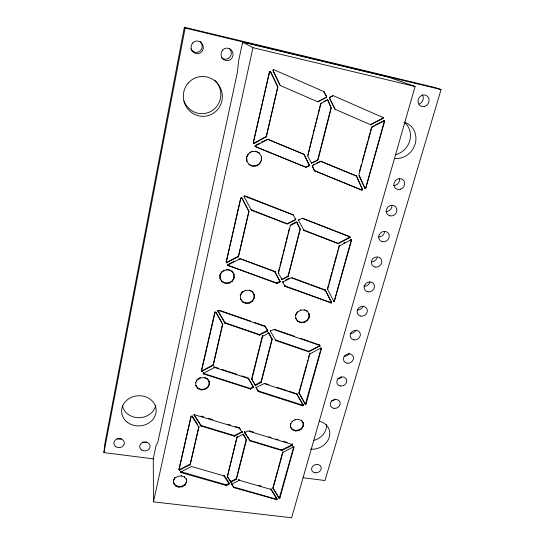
<?xml version="1.0" encoding="UTF-8"?>
<svg xmlns="http://www.w3.org/2000/svg" width="545" height="545" viewBox="0 0 545 545"><rect width="100%" height="100%" fill="white"/><g stroke="black" fill="none" stroke-linecap="round" stroke-linejoin="round"><path stroke-width="0.82" d="M298.953 219.833C297.27 220.984 300.452 219.035 302.141 218.313L349.733 236.843L350.054 237.47L338.22 243.683L304.185 230.576L303.674 229.983L338.2 243.363L349.767 237.123L349.447 236.496L302.72 218.3M293.762 446.702L279.415 497.653L278.761 497.483L272.909 487.864L275.15 479.559M293.939 447.5L293.176 447.023L282.896 452.445L273.072 488.334L279.088 498.273L279.912 497.939L293.939 447.5L293.66 446.519M370.675 124.751L370.348 124.56L382.433 118.401L382.461 117.243L383.019 117.597L382.774 118.592L370.675 124.751L335.066 109.252L329.48 98.12L335.066 109.252M198.843 426.456L190.123 464.776L179.394 470.131L179.033 468.993L190.893 416.857M190.123 464.776L198.898 427.205L191.751 416.169L191.138 416.598L179.073 469.831M298.919 392.768L304.859 403.436L305.541 403.627L321.189 348.017M321.421 348.493L320.623 348.187L309.853 353.937L299.13 393.122L305.234 404.145L306.092 403.797L321.414 348.732L321.087 347.812M222.769 324.432L215.922 312.408L215.173 312.176L201.596 370.655L201.929 371.227L213.265 365.348L222.769 324.432L215.834 311.958L215.922 312.408M333.806 301.29L333.377 300.677L334.453 300.499L351.212 240.216L350.919 239.575L350.401 239.602L351.491 240.563L334.337 301.331L333.629 301.099L327.409 288.986L328.485 284.565M227.347 476.834L237.13 436.674L227.354 476.671L230.876 482.134L236.448 479.246L246.469 440.006L243.077 434.338L237.245 437.26M240.515 198.809L226.189 261.777L226.529 262.418L238.41 256.184L248.847 211.242L241.667 197.59L248.99 211.562L238.54 256.559L226.638 262.799L226.291 262.159L240.835 198.278L241.796 197.89M268.883 333.397L268.522 332.736L272.146 339.508L261.184 382.406L255.346 385.458L251.627 378.87L262.22 336.633M268.685 333.199L262.574 336.292L251.81 379.736M364.666 187.936L365.109 188.25L365.79 187.773L384.232 121.406L383.939 120.69L384.579 121.596L365.709 188.488L364.666 187.936L358.985 175.647M253.684 143.178L266.192 136.536L277.718 86.887L270.599 71.79L277.916 87.037L266.362 136.754L254.399 143.383L253.459 143.001L253.841 143.403M251.613 379.048L255.21 384.933L261.041 381.881L271.975 339.031L268.726 332.927M278.304 272.486L278.529 273.263L278.304 272.486L279.531 267.595M278.468 273.072L290.356 225.548L296.773 222.265L300.288 229.309L288.264 276.397L281.997 279.585L278.352 272.868M242.109 432.185L239.323 428.261L194.388 414.711L194.211 415.372L201.125 426.054L234.377 436.15L242.109 432.185L241.925 431.224L241.708 431.926L234.268 435.564L201.064 425.481L194.081 414.575L194.136 415.14M281.799 279.381L281.615 278.979L282.405 279.19L288.067 276.002L300.077 228.968L296.773 222.156M327.15 99.769L327.94 100.28L331.292 107.93L318.028 159.869L311.583 163.323L307.68 155.931L320.971 103.53L327.416 99.933L323.941 101.384M218.027 311.304L217.939 310.337L218.027 311.304L224.935 323.117L259.604 335.012L267.595 331.013L267.486 329.929L264.972 326.183M267.711 330.815L267.486 329.929M311.379 163.214C310.561 162.798 317.101 161.354 317.783 159.624L331.019 107.76L327.94 100.28M350.687 239.95L339.378 246.054L327.654 289.395L327.361 288.809M251.265 210.152L250.986 209.675L287.079 223.729L295.267 219.655L295.526 218.811L295.792 219.608L287.276 224.063L251.443 210.261L244.071 196.636L244.283 195.839L244.071 196.636M317.776 101.813L326.346 97.139L326.421 96.376L323.505 91.403L323.934 91.662L326.687 96.533L326.612 97.296L317.776 101.813L280.3 85.504L273.113 70.659L273.644 69.671L273.161 69.665L272.922 70.543L279.633 84.461M153.71 458.897L103.931 452.609L104.81 443.971L184.36 27.25L435.005 87.527L441.069 89.55L324.99 480.52L303.054 477.747M244.8 432.941L244.63 431.994L244.8 432.941L250.087 440.919L281.765 450.531L292.243 445.354C293.142 444.543 291.371 443.269 292.529 444.788M244.732 432.764L247.927 430.904L292.222 444.495M270.272 331.04C270.947 329.671 270.313 332.648 270.334 331.237L275.893 340.584L308.708 351.811L319.983 345.952L319.67 345.387L273.781 329.521L270.742 330.958M229.077 483.919L223.975 475.874L191.479 466.5L180.681 472.065L181.035 472.57L226.073 485.425C232.804 484.805 225.759 478.823 224.595 476.132M329.752 98.284L330.038 97.385L333.118 95.613L382.801 117.427M253.459 387.386L248.125 377.93L253.48 387.188L250.557 389.001L203.605 373.938L203.251 373.38L214.553 367.487L248.425 378.537M228.3 264.781L227.871 264.816L228.239 265.435L276.669 283.005L279.96 281.322L274.666 271.369L239.725 258.562L274.844 271.764L280.137 281.731L276.846 283.414L227.994 265.463L228.3 264.781L239.855 258.943M309.233 165.333L303.858 154.194L267.534 139.207L304.083 154.433L309.444 165.115L309.349 165.803L306.004 167.376L255.591 146.796L255.06 145.869L255.435 146.571L305.779 167.117L309.471 165.585M103.931 452.609L185.123 28.04L184.36 27.25M153.479 501.856L252.962 47.674L242.641 42.122L238.601 60.945L237.436 72.09L157.805 442.377L156.142 445.245L153.261 458.665L153.479 501.856L291.616 517.75L415.086 86.492L389.403 77.383L242.641 42.122L242.784 43.804M201.725 371.097L201.527 370.137L214.853 311.89L214.941 312.34M253.616 143.226L253.336 142.456L269.38 71.954M253.336 142.749L269.564 72.076L270.279 71.552L269.707 71.783M201.65 370.58L202.372 370.675L213.184 364.843L222.619 323.601M279.939 265.96L281.166 261.075M281.574 259.44L282.8 254.556M283.209 252.921L284.435 248.036M284.844 246.401L286.071 241.51M286.479 239.882L287.706 234.99M288.114 233.362L289.341 228.471M312.748 135.14L307.87 155.747M313.157 133.511L314.383 128.62M314.792 126.992L316.011 122.1M316.42 120.472L317.646 115.581M318.055 113.953L319.281 109.068M319.69 107.433L320.508 104.177M227.251 476.207L230.773 481.507L236.244 478.81L246.299 439.1L246.469 440.006M275.593 477.931L277.821 469.783M278.27 468.148L280.048 461.635M280.498 460L282.726 451.853L282.896 452.445M301.835 381.991L298.933 392.591L299.171 393.463M302.277 380.362L306.74 364.053M307.189 362.418L307.857 359.972M308.307 358.344L309.417 354.264M328.928 282.944L331.803 272.418M332.246 270.797L334.017 264.325M334.46 262.704L336.674 254.604M337.117 252.989L337.784 250.557M338.227 248.936L339.113 245.7M359.489 171.205L360.156 168.766M360.599 167.131L361.274 164.692M362.159 161.429L363.944 154.909M364.394 153.281L365.061 150.836M365.504 149.207L366.172 146.762M366.621 145.133L367.732 141.06M368.182 139.431L369.96 132.912M370.409 131.284L371.077 128.838M384.491 121.058L383.748 120.901L371.847 127.407L358.896 174.734L365.15 188.434M314.295 170.558L361.676 189.939L362.445 189.66L356.314 175.878L320.889 161.225L320.371 161.252L356.614 176.144L362.752 189.939L361.982 190.225L314.533 170.817L312.224 165.66L320.623 161.504M325.202 289.933L331.551 302.182L331.326 302.897L285.226 286.452L284.749 285.791L330.536 302.543L331.271 302.271L325.202 289.933L310.82 284.626M257.969 390.826L302.673 405.112L302.877 404.458L296.705 393.749L303.136 405.228L302.352 405.725L258.398 391.576L255.98 387.277L258.228 391.487M277.01 499.52L270.94 489.43L239.255 480.281L231.645 484.253L233.873 487.652L276.833 499.69L276.867 498.457L271.056 488.988M314.533 170.817L312.414 166.532L312.707 165.694M282.726 281.84L282.909 282.242M296.902 394.28L264.087 383.605L256.429 387.359L256.184 388.054M255.217 146.094L267.704 139.425M253.316 386.861L250.182 388.442L203.537 373.42L203.476 372.48L203.346 373.161M180.647 471.445L180.926 471.091L180.702 472.277M321.312 103.087L320.841 103.107L320.971 103.53M290.683 225.146L290.274 224.976L290.356 225.548M275.729 340.496L275.443 339.882L308.736 351.355L319.445 345.864L319.752 345.244M190.164 463.965L179.85 469.47L179.033 468.993M241.217 197.835L240.835 197.712L240.835 198.278M262.874 335.924L262.724 335.454L262.574 336.292M372.194 126.978L371.649 126.958L371.847 127.407M244.61 432.185L249.957 440.333L281.602 449.938L292.059 444.774L292.345 444.202M248.064 154.187L246.592 157.001L246.885 161.17L246.626 157.784M246.735 157.246L248.575 153.724L251.913 151.565L255.843 151.346L259.304 153.131L255.687 151.108M248.976 164.447L252.281 165.946L256.184 165.721L259.495 163.582L261.334 160.094L261.375 156.422L261.498 160.346L259.652 163.834L256.341 165.98L252.437 166.205L248.976 164.447L246.742 160.918M233.996 274.394L231.863 271.069L233.873 273.999L234.159 277.93L232.436 281.118L229.288 283.114L225.555 283.393L222.224 281.874L220.187 278.958L219.901 275.021L221.277 272.452M220.187 278.958L220.003 275.423L221.72 272.214L224.881 270.197L228.641 269.925L231.979 271.465M332.845 95.804L329.766 97.228L329.718 97.78M220.091 278.556L222.122 281.465L225.446 282.984L229.172 282.705L232.32 280.709L234.037 277.528L233.873 273.999M240.611 294.566L241.987 292.052L243.234 291.262M252.206 291.711L248.942 290.213L245.243 290.492L242.116 292.474L240.393 295.622L240.27 295.192L240.543 299.076L242.518 301.923L245.775 303.395L249.453 303.109L252.567 301.14L254.29 298.02L254.161 294.566L252.062 291.289L254.161 294.566M196.452 380.792L197.256 379.32M240.543 299.076L240.42 298.646L242.389 301.487L245.645 302.959L249.317 302.673L252.424 300.711L254.147 297.59L254.018 294.143M207.611 387.188L209.226 384.266L209.035 381.071L207.066 378.455L209.11 381.602L209.307 384.797L207.693 387.72L204.695 389.593L201.119 389.913L197.91 388.599L195.866 385.465L197.849 388.067L201.05 389.375L204.62 389.055L207.611 387.188L207.693 387.72M217.864 310.602L225.003 322.749L259.454 334.541L267.547 330.352M173.514 480.138L175.027 477.434L173.542 480.772L173.514 480.138L173.787 483.681L175.715 486.017L178.808 487.155L182.241 486.801L185.102 485.043L186.574 481.719L185.055 484.41L182.2 486.16L178.774 486.522L175.681 485.377L173.753 483.047L173.787 483.681M296.977 312.319L295.574 314.765L295.833 318.566L297.679 321.318L300.799 322.735L304.376 322.449L307.448 320.528L309.199 317.49L308.947 313.688L309.199 317.49M295.778 315.208L297.522 312.142L300.615 310.207L304.212 309.921L307.339 311.365L307.128 310.923L309.165 314.131M295.833 318.566L295.635 318.116L297.475 320.869L300.595 322.286L304.165 321.993L307.23 320.079L308.981 317.04M290.58 424.303L292.236 421.517L295.158 419.718L298.571 419.391L301.548 420.624L303.286 423.077L303.333 426.088L301.678 428.854L298.762 430.639L295.37 430.972L292.399 429.753L290.642 427.314L290.396 423.738L290.642 427.314M290.465 426.749L292.215 429.188L295.186 430.4L298.571 430.073L301.48 428.288L303.136 425.522L303.088 422.518L301.351 420.066L301.548 420.624M180.661 471.657L225.977 484.791L228.709 483.585L228.941 482.938M218.034 310.786L218.783 310.507L264.856 326.441L267.724 330.59M231.543 483.626L233.771 487.019L276.179 499.131L276.867 498.457M283.012 281.963L291.268 277.786L325.563 290.492M249.76 152.62L251.095 151.755M222.251 271.41L224.145 270.204M197.855 378.945L199.661 377.814M207.148 378.979L203.932 377.644L200.335 377.964L197.317 379.851L195.709 382.794L195.648 382.263L195.928 385.996M175.061 478.06L177.929 476.289L181.383 475.935L184.483 477.093L186.404 479.443L186.356 478.817L186.622 482.352M256.123 145.024L259.747 143.097M261.198 142.32L267.173 139.452M313.184 165.053L314.622 164.297M316.059 163.534L319.656 161.633M372.589 126.399L374.027 125.643M375.471 124.88L383.748 120.901M291.166 224.451L295.962 221.924M228.92 264.012L234.071 261.307M285.308 280.171L289.068 278.209M343.82 243.022L345.285 242.259M244.419 196.139L293.156 214.941L292.835 214.485L295.737 219.138M226.277 269.693L228.532 269.53L231.196 270.763M253.33 151.238L251.913 151.565M255.176 145.604L255.394 145.413M273.454 69.549L323.771 91.553M252.962 47.674L415.086 86.492M185.123 28.04L441.069 89.55M258.616 485.282L261.055 485.983M201.309 416.053L203.728 416.796M208.565 418.281L212.598 419.521M227.919 424.221L230.337 424.964M235.174 426.449L239.207 427.689M249.406 430.822L253.432 432.056M268.712 436.749L271.124 437.492M275.954 438.97L278.366 439.713M283.189 441.191L287.215 442.431M218.477 368.277L214.464 366.976L214.553 367.487M221.679 369.326L236.905 374.279M241.714 375.846L247.321 377.671M264.734 383.339L268.733 384.641M276.724 387.243L287.113 390.622M288.714 391.147L295.908 393.49M219.478 310.337L250.421 321.039M254.386 322.415L264.7 325.978L264.856 326.441M274.414 329.337L294.518 336.292M300.145 338.241L308.988 341.299M310.596 341.851L319.642 345.04M291.861 277.671L309.24 284.047M245.652 196.077L292.883 214.71M270.095 71.429L270.783 71.913M204.498 377.392L206.426 378.189M249.453 290.097L251.415 290.989M304.621 309.771L306.501 310.636M382.672 117.407L383.019 117.597M382.788 117.659L383.135 117.849M382.781 117.952L383.128 118.136M382.651 118.211L382.999 118.401M382.433 118.401L382.774 118.592M383.673 120.636L384.021 120.827M384.252 121.119L384.6 121.31M384.232 121.406L384.579 121.596M323.669 91.512L324.057 91.819M280.116 85.381L280.498 85.647L280.178 85.34M356.144 175.769L356.73 176.308M303.858 154.194L304.389 154.719M314.172 170.387L314.71 170.932M349.658 236.639L350.054 237.211M349.447 236.496L349.733 236.843M349.767 237.123L350.054 237.47M349.652 237.368L349.931 237.715M349.44 237.538L349.72 237.886M351.116 239.725L351.402 240.079M350.919 239.575L351.505 240.304M350.66 239.528L350.946 239.882M351.212 240.216L351.491 240.563M338.452 243.295L338.718 243.649M338.2 243.363L338.465 243.724M337.954 243.329L338.22 243.683M339.235 245.468L339.501 245.829M240.447 429.208L239.466 427.866L239.582 428.445M303.797 230.133L304.185 230.576M296.569 221.931L296.977 222.483M197.453 424.208L192.147 415.849L192.201 416.414M259.147 152.886L261.375 156.422M245.904 438.453L243.152 433.929L243.268 434.515M327.375 288.612L327.62 289.027M334.453 300.499L334.705 300.922M334.317 300.738L334.569 301.167M334.085 300.901L334.337 301.331M333.806 300.949L334.058 301.371M325.038 289.838L325.283 290.247M331.299 301.76L331.605 302.441M331.271 302.271L331.524 302.7M331.074 302.475L331.326 302.897M330.808 302.57L331.06 303M330.536 302.543L330.788 302.966M303.892 230.324L298.408 220.098M282.787 282.119L284.933 286.2M255.067 146.155L255.36 146.632M288.067 276.002L288.264 276.397M287.958 276.226L288.148 276.622M287.753 276.39L287.951 276.785M319.438 344.917L319.983 345.952M321.182 348.248L321.414 348.732M319.649 345.7L319.874 346.177M307.23 320.079L307.448 320.528M319.445 345.864L319.677 346.341M300.411 309.771L300.615 310.207M304.165 321.993L304.376 322.449M282.405 279.19L282.589 279.592M297.325 311.706L297.522 312.142M282.106 279.265L282.29 279.667M283.053 281.356L283.236 281.758M285.035 286.036L285.226 286.452M281.813 279.183L281.997 279.585M284.872 285.941L285.055 286.35M300.595 322.286L300.799 322.735M279.926 280.893L280.171 281.506M279.96 281.322L280.137 281.731M279.844 281.52L280.021 281.922M297.475 320.869L297.679 321.318M279.66 281.663L279.844 282.065M274.966 271.628L275.136 272.016M274.844 271.471L275.014 271.866M274.666 271.369L274.844 271.764M308.974 351.28L309.185 351.763M309.751 353.242L309.969 353.725M308.736 351.355L308.947 351.838M308.497 351.321L308.708 351.811M277.167 282.964L277.344 283.373M276.921 283.039L277.098 283.448M276.669 283.005L276.846 283.414M305.888 403.259L306.092 403.797M305.765 403.477L305.97 404.015M305.541 403.627L305.745 404.172M305.275 403.675L305.479 404.213M305.03 403.607L305.234 404.145M304.859 403.436L305.064 403.974M302.877 404.458L303.081 405.003M302.931 404.69L303.136 405.228M302.857 404.921L303.061 405.466M302.673 405.112L302.87 405.65M302.421 405.207L302.618 405.746M302.155 405.18L302.352 405.725M296.977 393.967L297.175 394.498M296.868 393.831L297.059 394.362M275.722 340.107L275.893 340.584M303.088 422.518L303.286 423.077M270.402 330.638L270.565 331.101M270.293 330.829L270.456 331.292M303.136 425.522L303.333 426.088M271.935 338.677L272.153 339.324M271.975 339.031L272.146 339.508M301.48 428.288L301.678 428.854M268.242 332.661L268.399 333.131M267.438 330.549L267.595 331.013M267.254 330.692L267.411 331.162M267.949 332.736L268.106 333.199M264.856 326.06L265.129 326.639M254.147 297.59L254.29 298.02M294.974 419.159L295.158 419.718M298.571 430.073L298.762 430.639M239.466 258.528L239.596 258.909M238.41 256.184L238.54 256.559M239.214 258.596L239.337 258.977M238.301 256.409L238.424 256.79M238.097 256.579L238.226 256.954M252.424 300.711L252.567 301.14M292.052 420.958L292.236 421.517M295.186 430.4L295.37 430.972M262.526 335.611L262.683 336.081M292.215 429.188L292.399 429.753M259.945 334.501L260.094 334.971M259.699 334.569L259.849 335.039M249.317 302.673L249.453 303.109M259.454 334.541L259.604 335.012M245.114 290.076L245.243 290.492M293.469 446.396L293.653 446.982M293.23 446.369L293.414 446.955M292.236 444.025L292.536 444.999M292.992 446.437L293.176 447.023M292.249 444.618L292.427 445.204M292.059 444.774L292.243 445.354M245.645 302.959L245.775 303.395M241.987 292.052L242.116 292.474M242.389 301.487L242.518 301.923M234.037 277.528L234.159 277.93M282.058 449.897L282.228 450.483M281.826 449.966L281.997 450.552M281.602 449.938L281.765 450.531M227.98 264.57L228.089 264.959M228.239 265.435L228.348 265.831M227.871 264.816L228.123 265.688M232.32 280.709L232.436 281.118M261.041 381.881L261.184 382.406M260.932 382.086L261.082 382.61M227.061 262.383L227.17 262.772M260.742 382.236L260.892 382.76M226.795 262.458L226.904 262.847M226.529 262.418L226.638 262.799M228.532 269.53L228.641 269.925M226.189 261.777L226.42 262.649M229.172 282.705L229.288 283.114M258.255 391.044L258.398 391.576M255.639 384.879L255.782 385.404M255.428 384.947L255.564 385.472M256.075 387.018L256.211 387.55M255.21 384.933L255.346 385.458M254.876 384.702L255.155 385.376M251.627 378.87L251.763 379.395M253.282 386.473L253.48 387.188M253.214 387.039L253.35 387.57M253.037 387.168L253.173 387.699M225.446 282.984L225.555 283.393M279.748 497.306L279.912 497.939M279.633 497.51L279.789 498.144M279.415 497.653L279.578 498.287M279.163 497.701L279.326 498.334M221.617 271.812L221.72 272.214M278.761 497.483L279.088 498.273M248.411 378.155L248.54 378.673M250.659 388.401L250.795 388.932M250.421 388.469L250.557 389.001M250.182 388.442L250.312 388.973M276.676 499.056L276.833 499.69M276.431 499.145L276.588 499.785M276.179 499.131L276.335 499.772M222.122 281.465L222.224 281.874M272.922 487.707L273.113 488.64M219.901 275.021L220.003 275.423M270.947 488.872L271.206 489.621M225.003 322.749L225.105 323.212M224.833 322.654L224.935 323.117M224.703 322.511L224.812 322.967M249.957 440.333L250.087 440.919M249.801 440.251L249.93 440.837M249.685 440.135L249.814 440.721M244.903 431.688L245.025 432.26M244.732 431.817L244.855 432.396M241.885 431.79L242.007 432.369M241.708 431.926L241.83 432.505M214.723 312.135L214.812 312.585M237.416 436.334L237.531 436.92M234.732 435.523L234.847 436.102M234.5 435.591L234.609 436.17M234.268 435.564L234.377 436.15M239.139 479.661L239.255 480.281M238.908 479.641L239.023 480.268M238.683 479.709L238.792 480.329M236.339 478.619L236.448 479.246M236.244 478.81L236.353 479.437M236.06 478.953L236.169 479.573M214.219 366.949L214.308 367.459M213.981 367.017L214.062 367.528M233.771 487.019L233.873 487.652M213.184 364.843L213.265 365.348M233.492 486.821L233.716 487.577M213.081 365.055L213.163 365.559M212.884 365.211L212.972 365.715M231.182 481.446L231.291 482.073M231.625 483.388L231.707 484.485M230.985 481.514L231.087 482.141M230.773 481.507L230.876 482.134M230.583 481.433L230.685 482.059M230.453 481.296L230.555 481.923M228.873 483.456L228.975 484.089M228.709 483.585L228.811 484.212M227.258 476.051L227.408 476.984M226.441 484.743L226.536 485.377M226.209 484.812L226.304 485.445M225.977 484.791L226.073 485.425M224.159 475.451L224.254 476.078M224.043 475.329L224.138 475.955M223.879 475.254L223.975 475.874M209.035 381.071L209.11 381.602M209.226 384.266L209.307 384.797M203.537 373.42L203.605 373.938M203.176 372.862L203.394 373.816M202.372 370.675L202.44 371.193M202.12 370.75L202.188 371.261M204.62 389.055L204.695 389.593M201.861 370.716L201.929 371.227M201.527 370.137L201.602 370.893M200.267 377.44L200.335 377.964M201.05 389.375L201.119 389.913M197.849 388.067L197.91 388.599M201.064 425.481L201.125 426.054M200.894 425.4L200.962 425.972M200.771 425.27L200.839 425.843M198.782 426.299L198.898 427.205M194.143 414.336L194.211 415.372M191.084 416.026L191.138 416.598M189.885 464.306L189.939 464.919M184.442 476.466L184.483 477.093M185.055 484.41L185.102 485.043M182.2 486.16L182.241 486.801M180.995 471.943L181.035 472.57M181.342 475.308L181.383 475.935M180.783 471.834L180.824 472.461M179.85 469.47L179.884 470.09M179.605 469.538L179.646 470.158M179.359 469.511L179.394 470.131M179.155 469.395L179.196 470.015M178.774 486.522L178.808 487.155M175.681 485.377L175.715 486.017M155.781 405.303A16.956 14.851 -4 0 1 138.805 417.729A16.956 14.851 -4 0 1 122.353 405.303M326.475 424.296A15.989 13.741 -20.5 0 1 313.47 440.483M215.105 80.462A19.531 19.055 74.5 0 1 212.203 110.601A19.531 19.055 74.5 0 1 183.917 101.016M404.622 122.509A18.646 17.093 -55.9 0 1 409.758 140.835A18.646 17.093 -55.9 0 1 395.397 154.732M422.327 94.81A5.893 5.327 -60.7 0 1 419.064 104.013M121.494 438.8A5.171 4.449 -3.2 0 1 116.943 438.459M146.748 442.09A5.123 4.408 -5.5 0 1 142.845 442.029M200.172 41.57A6.274 5.988 75.3 0 1 199.811 51.216A6.274 5.988 75.3 0 1 190.784 48.757M229.384 48.512A6.193 5.927 84.1 0 1 229.772 57.245A6.193 5.927 84.1 0 1 221.399 57.6M399.437 178.508A5.579 5.096 -49.3 0 1 393.422 185.559M391.971 205.24A5.491 5.014 -45.2 0 1 385.921 211.508M384.586 231.434A5.409 4.932 -41.3 0 1 378.584 236.911M377.12 257.703A5.334 4.844 -37.7 0 1 371.39 261.777M370.014 282.126A5.266 4.755 -34.4 0 1 363.713 286.064M363.052 306.045A5.198 4.667 -31.5 0 1 357.459 309.996M356.021 330.072A5.137 4.585 -29 0 1 350.067 333.308M349.25 353.221A5.082 4.496 -26.8 0 1 344.079 356.287M341.715 377.092A5.028 4.408 -25 0 1 337.798 378.741M335.311 399.124A4.98 4.326 -23.4 0 1 331.435 400.759M319.425 421.237A16.289 13.932 -20.5 0 1 329.16 437.512A16.289 13.932 -20.5 0 1 310.602 449.175M404.049 122.128A19.041 17.406 -55.4 0 1 415.304 143.458A19.041 17.406 -55.4 0 1 394.512 158.452M127.666 422.498A17.29 15.083 -4.2 0 0 155.877 413.274A17.29 15.083 -4.2 0 0 133.116 396.699A17.29 15.083 -4.2 0 0 127.666 422.498M188.202 83.078A19.94 19.477 74.9 0 0 198.973 115.894A19.94 19.477 74.9 0 0 221.325 90.3A19.94 19.477 74.9 0 0 188.202 83.078M424.746 106.377A6.015 5.43 -60.2 0 0 427.668 96.438A6.015 5.43 -60.2 0 0 418.233 99.503A6.015 5.43 -60.2 0 0 424.746 106.377M115.724 446.655A5.273 4.517 -3.5 0 0 124.287 443.814A5.273 4.517 -3.5 0 0 117.27 438.923A5.273 4.517 -3.5 0 0 115.724 446.655M141.53 449.966A5.218 4.469 -5.7 0 0 150.032 447.138A5.218 4.469 -5.7 0 0 143.158 442.295A5.218 4.469 -5.7 0 0 141.53 449.966M315.173 472.808A4.925 4.135 -19.9 0 0 321.073 467.058A4.925 4.135 -19.9 0 0 312.966 465.995A4.925 4.135 -19.9 0 0 315.173 472.808M192.603 43.014A6.411 6.124 75.6 0 0 195.982 53.587A6.411 6.124 75.6 0 0 203.026 45.453A6.411 6.124 75.6 0 0 192.603 43.014M222.564 50.113A6.329 6.063 84.7 0 0 225.773 60.57A6.329 6.063 84.7 0 0 232.824 52.518A6.329 6.063 84.7 0 0 222.564 50.113M400.514 189.258A5.695 5.184 -48.9 0 0 403.245 179.966A5.695 5.184 -48.9 0 0 394.11 182.957A5.695 5.184 -48.9 0 0 400.514 189.258M390.009 215.861A5.6 5.103 -44.8 0 0 396.774 208.905A5.6 5.103 -44.8 0 0 387.883 207.073A5.6 5.103 -44.8 0 0 390.009 215.861M382.474 241.735A5.518 5.014 -41 0 0 389.15 234.902A5.518 5.014 -41 0 0 380.335 233.151A5.518 5.014 -41 0 0 382.474 241.735M375.103 267.05A5.436 4.925 -37.4 0 0 381.691 260.34A5.436 4.925 -37.4 0 0 372.95 258.671A5.436 4.925 -37.4 0 0 375.103 267.05M367.882 291.834A5.368 4.837 -34.2 0 0 374.388 285.246A5.368 4.837 -34.2 0 0 365.722 283.652A5.368 4.837 -34.2 0 0 367.882 291.834M360.817 316.107A5.3 4.742 -31.3 0 0 367.235 309.635A5.3 4.742 -31.3 0 0 358.651 308.116A5.3 4.742 -31.3 0 0 360.817 316.107M353.889 339.876A5.239 4.653 -28.9 0 0 360.231 333.513A5.239 4.653 -28.9 0 0 351.716 332.069A5.239 4.653 -28.9 0 0 353.889 339.876M347.111 363.161A5.178 4.564 -26.8 0 0 353.371 356.907A5.178 4.564 -26.8 0 0 344.93 355.531A5.178 4.564 -26.8 0 0 347.111 363.161M340.462 385.976A5.123 4.476 -24.9 0 0 346.647 379.831A5.123 4.476 -24.9 0 0 338.275 378.523A5.123 4.476 -24.9 0 0 340.462 385.976M333.956 408.334A5.069 4.387 -23.4 0 0 340.066 402.292A5.069 4.387 -23.4 0 0 331.762 401.045A5.069 4.387 -23.4 0 0 333.956 408.334"/></g></svg>
